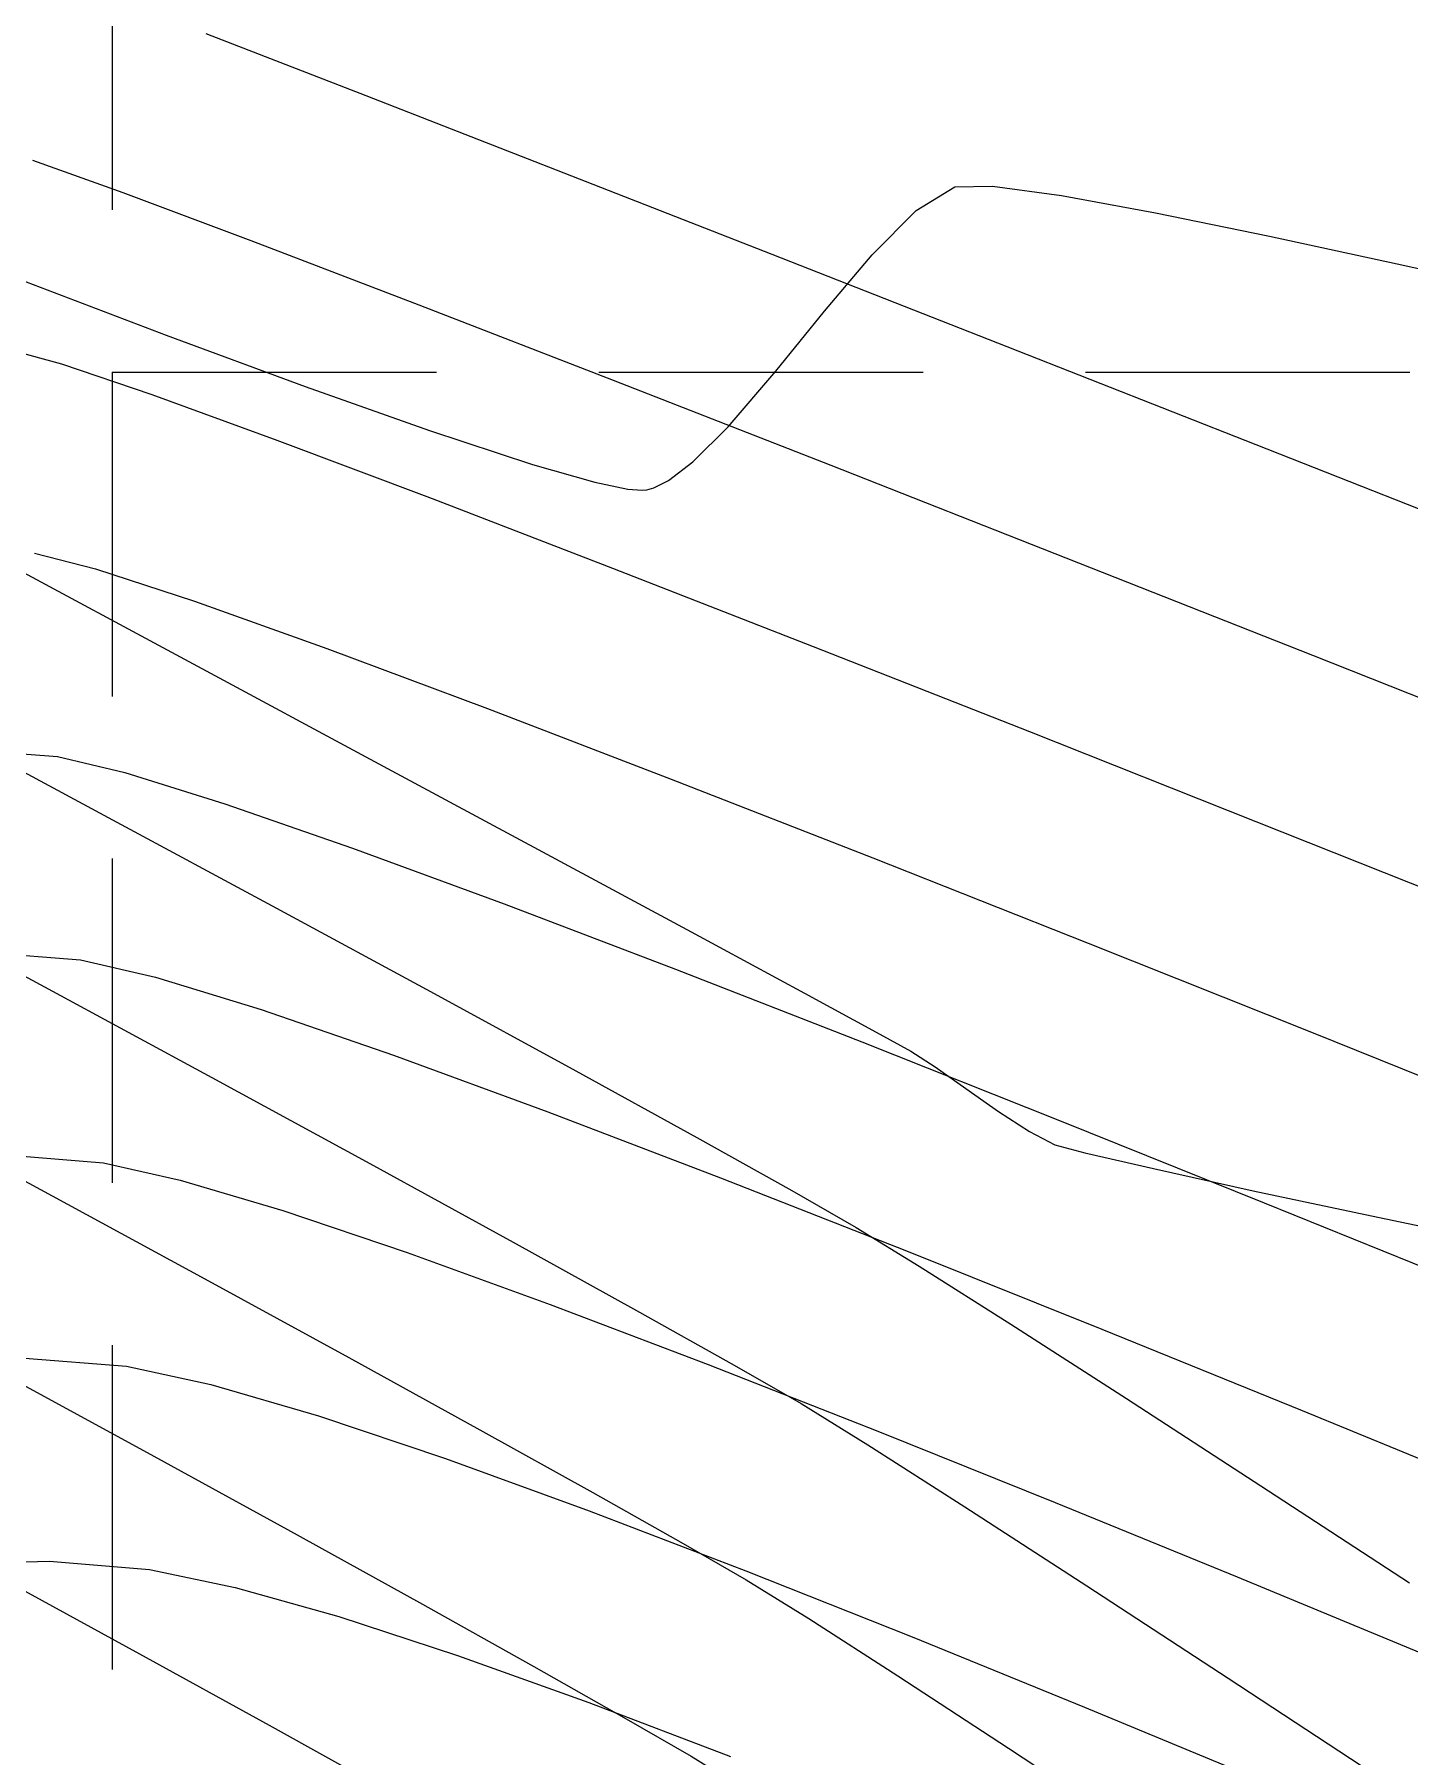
# Model space of a CAD drawing. Header units: inches. Extents: x 2547543 to 2548696, y 7125653 to 7126375.
# Drawn here: x 2547920.62 to 2547937.58, y 7125871.3 to 7125892.54 of the extents above; entities that cross this region are included whole.
import ezdxf

# ---------------------------------------------------------------- set-up
doc = ezdxf.new("R2010")
doc.units = ezdxf.units.IN
doc.header["$MEASUREMENT"] = 0
doc.linetypes.add('HIDDEN', pattern=[0.375, 0.25, -0.125])
for name, color, linetype in [('CONT-MJR', 6, 'Continuous'), ('CONT-MNR', 14, 'Continuous'), ('GRID', 254, 'HIDDEN'), ('V-TOPO-MAJR-E', 6, 'Continuous'), ('V-TOPO-MINR-E', 14, 'Continuous')]:
    doc.layers.add(name, color=color, linetype=linetype)

msp = doc.modelspace()

# ---------------------------------------------------------------- linework, layer by layer
at = {"layer": 'CONT-MJR', "color": 35, "extrusion": (-0.2629679546165255, -0.9648045682130663, 0), "elevation": -7545111.320362398}
msp.add_lwpolyline([(584364.822382549, 580.0000000000009), (584365.4635779168, 580.0000000000009)], dxfattribs=at)
at = {"layer": 'CONT-MJR', "color": 35, "extrusion": (-0.3224200154686961, -0.9465967111844229, 0), "elevation": -7566843.313699882}
msp.add_lwpolyline([(114324.5275465683, 580), (114325.7011841307, 580)], dxfattribs=at)
at = {"layer": 'CONT-MJR', "color": 35}
for points, elevation in [([(2547922.070997067, 7125888.100451892), (2547923.613771938, 7125887.537461538)], 580), ([(2547923.613771938, 7125887.537461538), (2547925.527840402, 7125886.815089364)], 580), ([(2547925.527840402, 7125886.815089364), (2547927.75268264, 7125885.958539665)], 580), ([(2547927.75268264, 7125885.958539665), (2547930.227778831, 7125884.993016734)], 580), ([(2547930.227778831, 7125884.993016734), (2547932.892609152, 7125883.943724863)], 580), ([(2547922.79920167, 7125875.890935397), (2547924.125159344, 7125875.503854913)], 575), ([(2547931.4465287, 7125872.78054889), (2547933.572855876, 7125871.91392109)], 575)]:
    msp.add_lwpolyline(points, dxfattribs=dict(at, elevation=elevation))
at = {"layer": 'CONT-MJR', "color": 35, "extrusion": (-0.3685892941380403, -0.9295923473473849, 0), "elevation": -7563307.968570143}
msp.add_lwpolyline([(-257985.6144029866, 580.0000000000005), (-257982.6087364266, 580.0000000000005)], dxfattribs=at)
at = {"layer": 'CONT-MJR', "color": 35, "extrusion": (-0.3703054237920311, -0.9289100565233452, 0), "elevation": -7562818.632086375}
msp.add_lwpolyline([(-271949.9807211724, 580.0000000000009), (-271946.8988952166, 580.0000000000009)], dxfattribs=at)
at = {"layer": 'CONT-MJR', "color": 35, "extrusion": (-0.07961553238546526, -0.9968256452374101, 0), "elevation": -7306110.205817044}
msp.add_lwpolyline([(1972502.073865093, 575), (1972503.329994577, 575)], dxfattribs=at)
at = {"layer": 'CONT-MJR', "color": 35, "extrusion": (-0.2125495639286278, -0.977150286738816, 0), "elevation": -7504611.549986864}
msp.add_lwpolyline([(975100.6154174313, 575), (975101.6806004378, 575)], dxfattribs=at)
at = {"layer": 'CONT-MJR', "color": 35, "extrusion": (-0.3178787638976757, -0.9481313682517238, 0), "elevation": -7566197.062872123}
msp.add_lwpolyline([(150602.2901347787, 575.0000000000009), (150603.9453816763, 575.0000000000009)], dxfattribs=at)
at = {"layer": 'CONT-MJR', "color": 35, "extrusion": (0.3415618591686541, 0.9398592960444944, 0), "elevation": 7567594.077484423}
msp.add_lwpolyline([(39235.45592794707, 575), (39233.57144866511, 575)], dxfattribs=at)
at = {"layer": 'CONT-MJR', "color": 35, "extrusion": (-0.3576303222681545, -0.9338632408411716, 0), "elevation": -7565808.220068437}
msp.add_lwpolyline([(-169012.9339749333, 575), (-169010.8659855458, 575)], dxfattribs=at)
at = {"layer": 'CONT-MJR', "color": 35, "extrusion": (0.369063977367163, 0.9294039921422387, 0), "elevation": 7563164.323454609}
msp.add_lwpolyline([(261847.4977917313, 575.0000000000009), (261845.2924932567, 575.0000000000009)], dxfattribs=at)
at = {"layer": 'CONT-MJR', "color": 35, "extrusion": (-0.3835969425973509, -0.9235006148508861, 0), "elevation": -7558126.622343451}
msp.add_lwpolyline([(-380444.4583888464, 575.0000000000005), (-380442.1179884747, 575.0000000000005)], dxfattribs=at)
at = {"layer": 'CONT-MNR', "color": 35, "extrusion": (0.3615737922686402, 0.9323434950405747, 0), "elevation": 7565041.653933658}
msp.add_lwpolyline([(200996.8031087732, 582.0000000000005), (200994.6881537414, 582.0000000000005)], dxfattribs=at)
at = {"layer": 'CONT-MNR', "color": 35}
for points, elevation in [([(2547924.709445168, 7125891.787377635), (2547927.058744712, 7125890.870630709)], 582), ([(2547921.71414473, 7125890.591230704), (2547923.325432994, 7125889.986911155)], 581), ([(2547927.760861373, 7125888.275617857), (2547930.443562582, 7125887.226131929)], 581), ([(2547935.683222747, 7125887.482679311), (2547938.854231739, 7125886.232290994)], 582), ([(2547921.377317758, 7125885.950070393), (2547922.599961521, 7125885.54962186)], 579), ([(2547919.770464628, 7125883.720254989), (2547920.90818755, 7125883.635417813)], 578), ([(2547920.90818755, 7125883.635417813), (2547921.741273942, 7125883.437546188)], 578), ([(2547924.547453451, 7125882.50570134), (2547926.416675309, 7125881.818208206)], 578), ([(2547926.416675309, 7125881.818208206), (2547928.527404396, 7125881.013987993)], 578), ([(2547933.616130385, 7125881.334929975), (2547936.370173751, 7125880.234237019)], 579), ([(2547920.041804465, 7125881.219816396), (2547921.19157763, 7125881.129391735)], 577), ([(2547928.527404396, 7125881.013987993), (2547930.827705082, 7125880.116280746)], 578), ([(2547920.324088572, 7125878.718209792), (2547921.47496771, 7125878.623365658)], 576), ([(2547929.082159121, 7125878.441026334), (2547931.375965889, 7125877.54005561)], 577), ([(2547925.220514306, 7125877.519366072), (2547926.98377926, 7125876.879289635)], 576), ([(2547931.375965889, 7125877.54005561), (2547933.78535039, 7125876.574992131)], 577), ([(2547926.98377926, 7125876.879289635), (2547928.932065494, 7125876.138300875)], 576), ([(2547931.02196095, 7125875.317475373), (2547933.210053566, 7125874.437888707)], 576), ([(2547919.4734017, 7125873.675791992), (2547920.809448004, 7125873.714143106)], 574), ([(2547920.809448004, 7125873.714143106), (2547922.041747869, 7125873.611313503)], 574), ([(2547925.841594238, 7125872.549740228), (2547927.46205508, 7125871.968348589)], 574)]:
    msp.add_lwpolyline(points, dxfattribs=dict(at, elevation=elevation))
at = {"layer": 'CONT-MNR', "color": 35, "extrusion": (-0.337121102659369, -0.9414612908355453, 0), "elevation": -7567708.332135146}
msp.add_lwpolyline([(-3519.609497631434, 581), (-3518.427599105518, 581)], dxfattribs=at)
at = {"layer": 'CONT-MNR', "color": 35, "extrusion": (-0.3647856453217428, -0.9310915277067017, 0), "elevation": -7564303.833363703}
msp.add_lwpolyline([(-227069.4021234815, 582), (-227066.5474831001, 582)], dxfattribs=at)
at = {"layer": 'CONT-MNR', "color": 35, "extrusion": (-0.3578481188365825, -0.9337798047961411, 0), "elevation": -7565781.729922724}
msp.add_lwpolyline([(-170786.9813942402, 581.0000000000009), (-170784.7976402603, 581.0000000000009)], dxfattribs=at)
at = {"layer": 'CONT-MNR', "color": 35, "extrusion": (-0.3656693950144932, -0.930744805813997, 0), "elevation": -7564084.863459149}
msp.add_lwpolyline([(-234247.473444161, 582.0000000000005), (-234244.3600662053, 582.0000000000005)], dxfattribs=at)
at = {"layer": 'CONT-MNR', "color": 35, "extrusion": (-0.3617544651665789, -0.9322734078219985, 0), "elevation": -7565000.390882567}
msp.add_lwpolyline([(-202459.175845508, 581), (-202456.6054804265, 581)], dxfattribs=at)
at = {"layer": 'CONT-MNR', "color": 35, "extrusion": (-0.3663241757441901, -0.9304872907597072, 0), "elevation": -7563918.177022565}
msp.add_lwpolyline([(-239566.3856684603, 582), (-239563.0876264232, 582)], dxfattribs=at)
at = {"layer": 'CONT-MNR', "color": 35, "extrusion": (0.3661334328960325, 0.9305623618628505, 0), "elevation": 7563964.967599522}
msp.add_lwpolyline([(238017.3811098132, 581.0000000000009), (238014.2664341358, 581.0000000000009)], dxfattribs=at)
at = {"layer": 'CONT-MNR', "color": 35, "extrusion": (-0.2464650462968827, -0.9691516810870606, 0), "elevation": -7534037.907966828}
msp.add_lwpolyline([(713039.6990415794, 579.0000000000009), (713040.4755147591, 579.0000000000009)], dxfattribs=at)
at = {"layer": 'CONT-MNR', "color": 35, "extrusion": (-0.3674864416470541, -0.9300288786944125, 0), "elevation": -7563610.803421267}
msp.add_lwpolyline([(-249014.932219171, 581), (-249011.6598699829, 581)], dxfattribs=at)
at = {"layer": 'CONT-MNR', "color": 35, "extrusion": (0.3365926830251773, 0.9416503415461138, 0), "elevation": 7567704.665681479}
msp.add_lwpolyline([(-731.2504092664458, 579.0000000000009), (-732.9828676590696, 579.0000000000009)], dxfattribs=at)
at = {"layer": 'CONT-MNR', "color": 35, "extrusion": (-0.3500499878239401, -0.9367310211712108, 0), "elevation": -7566938.347561791}
msp.add_lwpolyline([(-107696.2786722062, 579), (-107694.1663271864, 579)], dxfattribs=at)
at = {"layer": 'CONT-MNR', "color": 35, "extrusion": (-0.3685360403505542, -0.9296134610485881, 0), "elevation": -7563324.895825328}
msp.add_lwpolyline([(-257549.4371395898, 581), (-257546.0834455895, 581)], dxfattribs=at)
at = {"layer": 'CONT-MNR', "color": 35, "extrusion": (-0.3583746847902747, -0.9335778410510135, 0), "elevation": -7565679.86466928}
msp.add_lwpolyline([(-175049.0634078644, 579.0000000000009), (-175046.6376530156, 579.0000000000009)], dxfattribs=at)
at = {"layer": 'CONT-MNR', "color": 35, "extrusion": (-0.2981468407983585, -0.9545200161976481, 0), "elevation": -7561453.191991423}
msp.add_lwpolyline([(307482.6669494002, 578.0000000000009), (307483.9559747642, 578.0000000000009)], dxfattribs=at)
at = {"layer": 'CONT-MNR', "color": 35, "extrusion": (-0.3640163576722303, -0.9313925549128267, 0), "elevation": -7564482.349525947}
msp.add_lwpolyline([(-220816.4933290891, 579), (-220813.8208086481, 579)], dxfattribs=at)
at = {"layer": 'CONT-MNR', "color": 35, "extrusion": (0.328215244228528, 0.9446029607491223, 0), "elevation": 7567397.390454159}
msp.add_lwpolyline([(-67952.13614544738, 578.0000000000009), (-67953.80433733668, 578.0000000000009)], dxfattribs=at)
at = {"layer": 'CONT-MNR', "color": 35, "extrusion": (-0.3680764711012164, -0.9297955212957715, 0), "elevation": -7563446.964528457}
msp.add_lwpolyline([(-253814.8429760933, 579), (-253811.9904100788, 579)], dxfattribs=at)
at = {"layer": 'CONT-MNR', "color": 35, "extrusion": (0.2253664650789556, 0.9742740663785607, 0), "elevation": 7516777.176708352}
msp.add_lwpolyline([(-876438.8994265953, 577.0000000000009), (-876439.8491546146, 577.0000000000009)], dxfattribs=at)
at = {"layer": 'CONT-MNR', "color": 35, "extrusion": (-0.2933681480343045, -0.955999544831964, 0), "elevation": -7559818.104368732}
msp.add_lwpolyline([(345305.8967472333, 577), (345307.2611976941, 577)], dxfattribs=at)
at = {"layer": 'CONT-MNR', "color": 35, "extrusion": (-0.3258617492630162, -0.94541743180843, 0), "elevation": -7567202.438978675}
msp.add_lwpolyline([(86799.32771823928, 577), (86801.05269646086, 577)], dxfattribs=at)
at = {"layer": 'CONT-MNR', "color": 35, "extrusion": (-0.3734725876039595, -0.9276412163699944, 0), "elevation": -7561844.597413559}
msp.add_lwpolyline([(-297750.1363750817, 579), (-297747.1240181751, 579)], dxfattribs=at)
at = {"layer": 'CONT-MNR', "color": 35, "extrusion": (-0.3690164742957799, -0.9294228540865089, 0), "elevation": -7563184.286341213}
msp.add_lwpolyline([(-261462.0148636643, 578), (-261459.3917985586, 578)], dxfattribs=at)
at = {"layer": 'CONT-MNR', "color": 35, "extrusion": (-0.344760626355189, -0.9386906362136451, 0), "elevation": -7567421.023502032}
msp.add_lwpolyline([(-65009.44772457145, 577), (-65007.4188061147, 577)], dxfattribs=at)
at = {"layer": 'CONT-MNR', "color": 35, "extrusion": (-0.3570406459364901, -0.9340888486376732, 0), "elevation": -7565917.83380477}
msp.add_lwpolyline([(-164238.3741862918, 577.0000000000005), (-164236.0986844948, 577.0000000000005)], dxfattribs=at)
at = {"layer": 'CONT-MNR', "color": 35, "extrusion": (-0.3731351398172025, -0.9277770030743361, 0), "elevation": -7561950.235824406}
msp.add_lwpolyline([(-295002.0231008008, 578.0000000000005), (-294999.3030107487, 578.0000000000005)], dxfattribs=at)
at = {"layer": 'CONT-MNR', "color": 35, "extrusion": (-0.2172048787087022, -0.9761260372847034, 0), "elevation": -7509176.637727357}
msp.add_lwpolyline([(939316.890591756, 576), (939317.8614999435, 576)], dxfattribs=at)
at = {"layer": 'CONT-MNR', "color": 35, "extrusion": (-0.2846513169785425, -0.9586311218306974, 0), "elevation": -7556358.289764239}
msp.add_lwpolyline([(414127.0556658048, 576), (414128.3731550772, 576)], dxfattribs=at)
at = {"layer": 'CONT-MNR', "color": 35, "extrusion": (-0.3763097661323011, -0.9264939071108094, 0), "elevation": -7560895.794360725}
msp.add_lwpolyline([(-320890.5493776635, 578.0000000000009), (-320887.7890770417, 578.0000000000009)], dxfattribs=at)
at = {"layer": 'CONT-MNR', "color": 35, "extrusion": (-0.3198245662601749, -0.9474767790381414, 0), "elevation": -7566492.558383618}
msp.add_lwpolyline([(135067.6743937992, 576), (135069.2943085553, 576)], dxfattribs=at)
at = {"layer": 'CONT-MNR', "color": 35, "extrusion": (-0.3764965916414114, -0.9264180031078846, 0), "elevation": -7560828.732909886}
msp.add_lwpolyline([(-322416.51346649, 577.0000000000009), (-322413.8448503311, 577.0000000000009)], dxfattribs=at)
at = {"layer": 'CONT-MNR', "color": 35, "extrusion": (-0.3655733327386294, -0.930782540871052, 0), "elevation": -7564095.969216447}
msp.add_lwpolyline([(-233462.5232145377, 576.0000000000005), (-233460.277904422, 576.0000000000005)], dxfattribs=at)
at = {"layer": 'CONT-MNR', "color": 35, "extrusion": (-0.3800436657289083, -0.924968546567576, 0), "elevation": -7559537.804635081}
msp.add_lwpolyline([(-351382.9763092278, 577.0000000000009), (-351380.2925256216, 577.0000000000009)], dxfattribs=at)
at = {"layer": 'CONT-MNR', "color": 35, "extrusion": (-0.3785378771685701, -0.925585801289493, 0), "elevation": -7560097.429982516}
msp.add_lwpolyline([(-339082.5808286294, 576.0000000000009), (-339080.1576305679, 576.0000000000009)], dxfattribs=at)
at = {"layer": 'CONT-MNR', "color": 35, "extrusion": (-0.2054595763896185, -0.9786656029869439, 0), "elevation": -7497342.377996171}
msp.add_lwpolyline([(1029484.68776447, 574), (1029485.768899473, 574)], dxfattribs=at)
at = {"layer": 'CONT-MNR', "color": 35, "extrusion": (0.2711957280672584, 0.9625242215539668, 0), "elevation": 7549811.596930819}
msp.add_lwpolyline([(-519931.2763363693, 574), (-519932.6032188202, 574)], dxfattribs=at)
at = {"layer": 'CONT-MNR', "color": 35, "extrusion": (-0.3827327615349282, -0.9238590981572069, 0), "elevation": -7558481.456452184}
msp.add_lwpolyline([(-373371.9011862869, 576.0000000000005), (-373369.4611488744, 576.0000000000005)], dxfattribs=at)
at = {"layer": 'CONT-MNR', "color": 35, "extrusion": (-0.3111964958166277, -0.9503455902941054, 0), "elevation": -7564947.148148196}
msp.add_lwpolyline([(203861.979695553, 574), (203863.520840425, 574)], dxfattribs=at)
at = {"layer": 'CONT-MNR', "color": 35, "extrusion": (-0.356268327440278, -0.9343836893176736, 0), "elevation": -7566044.394736465}
msp.add_lwpolyline([(-157980.625608271, 574.0000000000005), (-157978.7584113698, 574.0000000000005)], dxfattribs=at)
at = {"layer": 'GRID', "color": 252, "linetype": 'HIDDEN', "lineweight": 0, "ltscale": 16}
for p, q in [((2547921.583313597, 7126356.376313465), (2547921.583313597, 7125726.296813901)), ((2547561.583313602, 7125888.376313471), (2548677.583313586, 7125888.376313471))]:
    msp.add_line(p, q, dxfattribs=at)
at = {"layer": 'V-TOPO-MAJR-E', "color": 35, "extrusion": (0.525533318103454, -0.8507730200019121, 0), "elevation": -4723492.373127425}
msp.add_lwpolyline([(5912604.184807225, 580.0000000000009), (5912604.743226266, 580.0000000000009)], dxfattribs=at)
at = {"layer": 'V-TOPO-MAJR-E', "color": 35}
for points, elevation in [([(2547931.973586225, 7125890.660583534), (2547932.439148967, 7125890.668720461)], 580), ([(2547935.852211041, 7125890.051387832), (2547937.428701287, 7125889.710732887)], 580), ([(2547920.436153931, 7125889.520467847), (2547922.247839296, 7125888.831860621)], 580), ([(2547937.428701287, 7125889.710732887), (2547939.10793211, 7125889.342157776)], 580), ([(2547923.962809551, 7125888.198118652), (2547925.497090119, 7125887.65486273)], 580), ([(2547927.939645723, 7125886.933386386), (2547928.11701502, 7125886.918336069)], 580), ([(2547928.11701502, 7125886.918336069), (2547928.176047983, 7125886.924219131)], 580), ([(2547921.968280863, 7125875.077222325), (2547923.744418214, 7125874.102337199)], 575), ([(2547923.744418214, 7125874.102337199), (2547925.37060482, 7125873.202808599)], 575), ([(2547925.37060482, 7125873.202808599), (2547926.784054968, 7125872.413714672)], 575), ([(2547927.921982944, 7125871.770133567), (2547928.721603032, 7125871.307143431)], 575), ([(2547928.721603032, 7125871.307143431), (2547929.510531885, 7125870.81739298)], 575)]:
    msp.add_lwpolyline(points, dxfattribs=dict(at, elevation=elevation))
at = {"layer": 'V-TOPO-MAJR-E', "color": 35, "extrusion": (-0.1339110347651696, -0.990993357580222, 0), "elevation": -7402906.588983046}
msp.add_lwpolyline([(1570748.729687976, 580.0000000000009), (1570749.58568705, 580.0000000000009)], dxfattribs=at)
at = {"layer": 'V-TOPO-MAJR-E', "color": 35, "extrusion": (0.707203346048662, -0.7070102031354121, 0), "elevation": -3236171.514734334}
msp.add_lwpolyline([(6840866.305493427, 580.0000000000009), (6840867.077528615, 580.0000000000009)], dxfattribs=at)
at = {"layer": 'V-TOPO-MAJR-E', "color": 35, "extrusion": (-0.1810061332732447, -0.9834819671541866, 0), "elevation": -7469376.412061972}
msp.add_lwpolyline([(1216016.546382848, 580), (1216017.726902238, 580)], dxfattribs=at)
at = {"layer": 'V-TOPO-MAJR-E', "color": 35, "extrusion": (-0.2016634011519617, -0.9794548854520165, 0), "elevation": -7493313.233899636}
msp.add_lwpolyline([(1058555.561070282, 580.0000000000005), (1058556.994268654, 580.0000000000005)], dxfattribs=at)
at = {"layer": 'V-TOPO-MAJR-E', "color": 35, "extrusion": (0.7636580588293127, -0.6456209175553763, 0), "elevation": -2654875.519375683}
msp.add_lwpolyline([(7086739.797598383, 580), (7086740.707760717, 580)], dxfattribs=at)
at = {"layer": 'V-TOPO-MAJR-E', "color": 35, "extrusion": (0.7768096216270469, -0.6297355093590041, 0), "elevation": -2508168.595645758}
msp.add_lwpolyline([(7139980.508549994, 580.0000000000009), (7139981.462025058, 580.0000000000009)], dxfattribs=at)
at = {"layer": 'V-TOPO-MAJR-E', "color": 35, "extrusion": (0.3466254122382125, 0.9380036373014176, 0), "elevation": 7567284.242799021}
msp.add_lwpolyline([(80053.81787289865, 580), (80051.98955349112, 580)], dxfattribs=at)
at = {"layer": 'V-TOPO-MAJR-E', "color": 35, "extrusion": (0.759804563849471, -0.6501515398378405, 0), "elevation": -2696978.642971349}
msp.add_lwpolyline([(7070822.077875732, 580), (7070822.976571668, 580)], dxfattribs=at)
at = {"layer": 'V-TOPO-MAJR-E', "color": 35, "extrusion": (0.3121461588544202, 0.950034091763254, 0), "elevation": 7565161.363158421}
msp.add_lwpolyline([(-196297.6256149164, 580.0000000000005), (-196298.9620051794, 580.0000000000005)], dxfattribs=at)
at = {"layer": 'V-TOPO-MAJR-E', "color": 35, "extrusion": (0.7061057404033338, -0.7081064068128884, 0), "elevation": -3246779.31606028}
msp.add_lwpolyline([(6835834.572740021, 580), (6835835.188945211, 580)], dxfattribs=at)
at = {"layer": 'V-TOPO-MAJR-E', "color": 35, "extrusion": (-0.2739755597845629, -0.9617366545165758, 0), "elevation": -7551296.614659546}
msp.add_lwpolyline([(498115.6196512098, 580), (498116.4189384845, 580)], dxfattribs=at)
at = {"layer": 'V-TOPO-MAJR-E', "color": 35, "extrusion": (-0.6037218688685364, 0.797195023221973, 0), "elevation": 4142481.562609406}
msp.add_lwpolyline([(-6333249.717138352, 580.0000000000005), (-6333250.092685881, 580.0000000000005)], dxfattribs=at)
at = {"layer": 'V-TOPO-MAJR-E', "color": 35, "extrusion": (-0.2065664310371887, -0.9784325779370586, 0), "elevation": -7498516.303353801}
msp.add_lwpolyline([(1021006.257435344, 580.0000000000005), (1021006.670581261, 580.0000000000005)], dxfattribs=at)
at = {"layer": 'V-TOPO-MAJR-E', "color": 35, "extrusion": (0.4467643672543296, -0.8946516641418818, 0), "elevation": -5236863.060129954}
msp.add_lwpolyline([(5463100.633579572, 580), (5463100.837952583, 580)], dxfattribs=at)
at = {"layer": 'V-TOPO-MAJR-E', "color": 35, "extrusion": (0.2822766492535898, -0.9593330460722002, 0), "elevation": -6116878.180903568}
msp.add_lwpolyline([(4455783.182229845, 580.0000000000009), (4455783.271564847, 580.0000000000009)], dxfattribs=at)
at = {"layer": 'V-TOPO-MAJR-E', "color": 35, "extrusion": (-0.4784223019502633, -0.8781298884542145, 0), "elevation": -7476426.579954484}
msp.add_lwpolyline([(-1171773.245956567, 575), (-1171771.124058198, 575)], dxfattribs=at)
at = {"layer": 'V-TOPO-MAJR-E', "color": 35, "extrusion": (0.4922916912149472, 0.8704302905808868, 0), "elevation": 7456898.381326269}
msp.add_lwpolyline([(1290215.130905743, 575), (1290213.823589134, 575)], dxfattribs=at)
at = {"layer": 'V-TOPO-MINR-E', "color": 35}
for points, elevation in [([(2547920.16468866, 7125886.076207055), (2547922.581967792, 7125884.777555701)], 579), ([(2547922.581967792, 7125884.777555701), (2547924.869770524, 7125883.547144511)], 579), ([(2547926.94427029, 7125882.430239873), (2547928.721640525, 7125881.472108176)], 579), ([(2547920.748605381, 7125880.794137877), (2547922.812361944, 7125879.676355653)], 577), ([(2547931.432708384, 7125880.003014615), (2547931.731050489, 7125879.807213218)], 579), ([(2547918.916272162, 7125879.261325059), (2547920.844354441, 7125878.218777582)], 576), ([(2547928.791012655, 7125878.937851351), (2547929.963465273, 7125878.283630002)], 578), ([(2547924.761018347, 7125878.614957079), (2547926.528200259, 7125877.646036143)], 577), ([(2547935.653587531, 7125878.281035759), (2547937.18834875, 7125877.952983471)], 579), ([(2547928.047533344, 7125876.805686831), (2547929.252643272, 7125876.13000313)], 577), ([(2547932.66353676, 7125876.63461144), (2547934.088684982, 7125875.717598934)], 578), ([(2547924.501936204, 7125876.22266984), (2547926.115479318, 7125875.333017292)], 576), ([(2547934.088684982, 7125875.717598934), (2547935.747548337, 7125874.641195162)], 578), ([(2547926.115479318, 7125875.333017292), (2547927.508219674, 7125874.558237434)], 576), ([(2547931.269848482, 7125872.299318284), (2547932.636307992, 7125871.406953461)], 576), ([(2547932.636307992, 7125871.406953461), (2547934.212575347, 7125870.367991288)], 576)]:
    msp.add_lwpolyline(points, dxfattribs=dict(at, elevation=elevation))
at = {"layer": 'V-TOPO-MINR-E', "color": 35, "extrusion": (-0.4733692851188152, -0.8808640757268411, 0), "elevation": -7483042.036429482}
msp.add_lwpolyline([(-1128803.976320166, 578.0000000000009), (-1128801.540481939, 578.0000000000009)], dxfattribs=at)
at = {"layer": 'V-TOPO-MINR-E', "color": 35, "extrusion": (-0.4740558309862229, -0.8804947865308242, 0), "elevation": -7482161.954116049}
msp.add_lwpolyline([(-1134632.08214747, 579), (-1134629.726086084, 579)], dxfattribs=at)
at = {"layer": 'V-TOPO-MINR-E', "color": 35, "extrusion": (-0.4748990142098233, -0.880040298112841, 0), "elevation": -7481069.523320226}
msp.add_lwpolyline([(-1141801.131552363, 578), (-1141798.77343721, 578)], dxfattribs=at)
at = {"layer": 'V-TOPO-MINR-E', "color": 35, "extrusion": (0.4742876387538882, 0.8803699425385112, 0), "elevation": 7481858.580859533}
msp.add_lwpolyline([(1136606.732390365, 577.0000000000009), (1136604.332850936, 577.0000000000009)], dxfattribs=at)
at = {"layer": 'V-TOPO-MINR-E', "color": 35, "extrusion": (-0.4766636615679162, -0.8790857487985271, 0), "elevation": -7478763.704432214}
msp.add_lwpolyline([(-1156805.560602472, 578), (-1156803.350676564, 578)], dxfattribs=at)
at = {"layer": 'V-TOPO-MINR-E', "color": 35, "extrusion": (-0.4751629321351478, -0.8798978281168381, 0), "elevation": -7480728.912972078}
msp.add_lwpolyline([(-1144037.785966435, 579.0000000000005), (-1144036.198947927, 579.0000000000005)], dxfattribs=at)
at = {"layer": 'V-TOPO-MINR-E', "color": 35, "extrusion": (-0.4789021424172293, -0.8778682919368872, 0), "elevation": -7475791.73461687}
msp.add_lwpolyline([(-1175856.487630727, 578), (-1175854.496356601, 578)], dxfattribs=at)
at = {"layer": 'V-TOPO-MINR-E', "color": 35, "extrusion": (-0.4763947357330453, -0.879231514315679, 0), "elevation": -7479119.389790859}
msp.add_lwpolyline([(-1154511.605456616, 579.0000000000009), (-1154510.54585916, 579.0000000000009)], dxfattribs=at)
at = {"layer": 'V-TOPO-MINR-E', "color": 35, "extrusion": (0.481131868172544, 0.8766482335742187, 0), "elevation": 7472781.127499146}
msp.add_lwpolyline([(1194848.805388453, 579.0000000000009), (1194848.368471762, 579.0000000000009)], dxfattribs=at)
at = {"layer": 'V-TOPO-MINR-E', "color": 35, "extrusion": (-0.4820727263709618, -0.8761312039239716, 0), "elevation": -7471491.871718716}
msp.add_lwpolyline([(-1202873.670344947, 578), (-1202871.968176947, 578)], dxfattribs=at)
at = {"layer": 'V-TOPO-MINR-E', "color": 35, "extrusion": (0.5762075541460812, 0.81730340421718, 0), "elevation": 7292143.335357619}
msp.add_lwpolyline([(2023552.49735274, 579), (2023552.036336295, 579)], dxfattribs=at)
at = {"layer": 'V-TOPO-MINR-E', "color": 35, "extrusion": (-0.4783293517734283, -0.8781805231454476, 0), "elevation": -7476555.009259341}
msp.add_lwpolyline([(-1170981.218112415, 577.0000000000009), (-1170978.999142223, 577.0000000000009)], dxfattribs=at)
at = {"layer": 'V-TOPO-MINR-E', "color": 35, "extrusion": (0.5734476363102229, 0.8192422159594916, 0), "elevation": 7298926.991018131}
msp.add_lwpolyline([(1998945.233604037, 579), (1998944.739411364, 579)], dxfattribs=at)
at = {"layer": 'V-TOPO-MINR-E', "color": 35, "extrusion": (-0.5455944840899434, -0.8380493177198037, 0), "elevation": -7361976.175235039}
msp.add_lwpolyline([(-1752547.31368515, 579), (-1752546.857194501, 579)], dxfattribs=at)
at = {"layer": 'V-TOPO-MINR-E', "color": 35, "extrusion": (0.4647154035001355, 0.8854601028559707, 0), "elevation": 7493745.223869096}
msp.add_lwpolyline([(1055412.815503864, 579.0000000000005), (1055412.465533453, 579.0000000000005)], dxfattribs=at)
at = {"layer": 'V-TOPO-MINR-E', "color": 35, "extrusion": (-0.2550594807338856, -0.9669253649003944, 0), "elevation": -7540067.524121989}
msp.add_lwpolyline([(646138.2857757448, 579.0000000000009), (646138.6702277574, 579.0000000000009)], dxfattribs=at)
at = {"layer": 'V-TOPO-MINR-E', "color": 35, "extrusion": (-0.2253793800075887, -0.9742710788417128, 0), "elevation": -7516789.265782507}
msp.add_lwpolyline([(876351.8604416801, 579), (876352.72725658, 579)], dxfattribs=at)
at = {"layer": 'V-TOPO-MINR-E', "color": 35, "extrusion": (-0.2155765357957301, -0.9764869467710833, 0), "elevation": -7507602.267341813}
msp.add_lwpolyline([(951852.4907553969, 579.0000000000009), (951853.7526131517, 579.0000000000009)], dxfattribs=at)
at = {"layer": 'V-TOPO-MINR-E', "color": 35, "extrusion": (-0.4980509632343914, -0.8671477602008177, 0), "elevation": -7448188.365671055}
msp.add_lwpolyline([(-1339618.782085491, 578.0000000000005), (-1339617.86936126, 578.0000000000005)], dxfattribs=at)
at = {"layer": 'V-TOPO-MINR-E', "color": 35, "extrusion": (-0.477923261212637, -0.8784015917516758, 0), "elevation": -7477093.409248354}
msp.add_lwpolyline([(-1167525.231984065, 576), (-1167523.090350791, 576)], dxfattribs=at)
at = {"layer": 'V-TOPO-MINR-E', "color": 35, "extrusion": (-0.2030917366489932, -0.9791597145026424, 0), "elevation": -7494837.61047827}
msp.add_lwpolyline([(1047630.521294042, 579.0000000000009), (1047632.310821775, 579.0000000000009)], dxfattribs=at)
at = {"layer": 'V-TOPO-MINR-E', "color": 35, "extrusion": (-0.4840028103440949, -0.8750664429510585, 0), "elevation": -7468820.00482051}
msp.add_lwpolyline([(-1219339.802916816, 577), (-1219338.06666799, 577)], dxfattribs=at)
at = {"layer": 'V-TOPO-MINR-E', "color": 35, "extrusion": (0.5231623778823186, 0.8522330235144131, 0), "elevation": 7405889.919872636}
msp.add_lwpolyline([(1556560.458561929, 578), (1556559.546477809, 578)], dxfattribs=at)
at = {"layer": 'V-TOPO-MINR-E', "color": 35, "extrusion": (-0.5354673461749365, -0.8445559313511276, 0), "elevation": -7382536.119413974}
msp.add_lwpolyline([(-1663803.94654851, 578.0000000000005), (-1663802.607032128, 578.0000000000005)], dxfattribs=at)
at = {"layer": 'V-TOPO-MINR-E', "color": 35, "extrusion": (-0.4802381173373417, -0.8771381593889789, 0), "elevation": -7473988.41991384}
msp.add_lwpolyline([(-1187237.598849224, 576), (-1187235.573663489, 576)], dxfattribs=at)
at = {"layer": 'V-TOPO-MINR-E', "color": 35, "extrusion": (-0.499126106343259, -0.8665293589755731, 0), "elevation": -7446518.882180877}
msp.add_lwpolyline([(-1348855.305044747, 577), (-1348854.353533494, 577)], dxfattribs=at)
at = {"layer": 'V-TOPO-MINR-E', "color": 35, "extrusion": (-0.5244899453468582, -0.8514166413866069, 0), "elevation": -7403452.824100987}
msp.add_lwpolyline([(-1568100.064101073, 577.0000000000009), (-1568099.098084128, 577.0000000000009)], dxfattribs=at)
at = {"layer": 'V-TOPO-MINR-E', "color": 35, "extrusion": (-0.5377580130989106, -0.8430992345791283, 0), "elevation": -7377990.141436284}
msp.add_lwpolyline([(-1683837.870155574, 577), (-1683836.449510043, 577)], dxfattribs=at)
at = {"layer": 'V-TOPO-MINR-E', "color": 35, "extrusion": (-0.4910636702171581, -0.871123683407158, 0), "elevation": -7458712.726302763}
msp.add_lwpolyline([(-1279698.118060402, 576.0000000000009), (-1279696.839298919, 576.0000000000009)], dxfattribs=at)
at = {"layer": 'V-TOPO-MINR-E', "color": 35, "extrusion": (-0.5463865082870631, -0.8375331537090762, 0), "elevation": -7360313.977618439}
msp.add_lwpolyline([(-1759501.101601702, 578), (-1759498.913697978, 578)], dxfattribs=at)
at = {"layer": 'V-TOPO-MINR-E', "color": 35, "extrusion": (-0.5436859220724161, -0.8392887573060102, 0), "elevation": -7365941.068587209}
msp.add_lwpolyline([(-1735786.821568224, 577), (-1735785.028718247, 577)], dxfattribs=at)
at = {"layer": 'V-TOPO-MINR-E', "color": 35, "extrusion": (-0.5003810307563622, -0.865805303783247, 0), "elevation": -7444554.593190381}
msp.add_lwpolyline([(-1359642.027531668, 576.0000000000009), (-1359641.129869941, 576.0000000000009)], dxfattribs=at)
at = {"layer": 'V-TOPO-MINR-E', "color": 35, "extrusion": (0.4801205188806443, 0.8772025349654324, 0), "elevation": 7474143.078082582}
msp.add_lwpolyline([(1186235.975302264, 574.0000000000005), (1186234.067299599, 574.0000000000005)], dxfattribs=at)
at = {"layer": 'V-TOPO-MINR-E', "color": 35, "extrusion": (-0.5254469129361217, -0.850826387511518, 0), "elevation": -7401682.829081068}
msp.add_lwpolyline([(-1576422.656114928, 576), (-1576421.748674762, 576)], dxfattribs=at)
at = {"layer": 'V-TOPO-MINR-E', "color": 35, "extrusion": (-0.5469464325254104, -0.8371676056487892, 0), "elevation": -7359133.574538264}
msp.add_lwpolyline([(-1764423.567039883, 577), (-1764421.484537047, 577)], dxfattribs=at)
at = {"layer": 'V-TOPO-MINR-E', "color": 35, "extrusion": (-0.5401449369637259, -0.8415720094397464, 0), "elevation": -7373186.845088528}
msp.add_lwpolyline([(-1704737.510416717, 576), (-1704736.205246083, 576)], dxfattribs=at)
at = {"layer": 'V-TOPO-MINR-E', "color": 35, "extrusion": (-0.4831968814126926, -0.875511721105462, 0), "elevation": -7469932.885510908}
msp.add_lwpolyline([(-1212463.896383971, 574.0000000000009), (-1212462.074505819, 574.0000000000009)], dxfattribs=at)
at = {"layer": 'V-TOPO-MINR-E', "color": 35, "extrusion": (0.5489136545427306, 0.8358790581516826, 0), "elevation": 7354963.904169563}
msp.add_lwpolyline([(1781722.79307279, 577.0000000000009), (1781720.503506623, 577.0000000000009)], dxfattribs=at)
at = {"layer": 'V-TOPO-MINR-E', "color": 35, "extrusion": (-0.4862916436548502, -0.8737965651749063, 0), "elevation": -7465596.121917157}
msp.add_lwpolyline([(-1238885.039286442, 574.0000000000009), (-1238883.364884619, 574.0000000000009)], dxfattribs=at)

doc.saveas('drawing.dxf')
